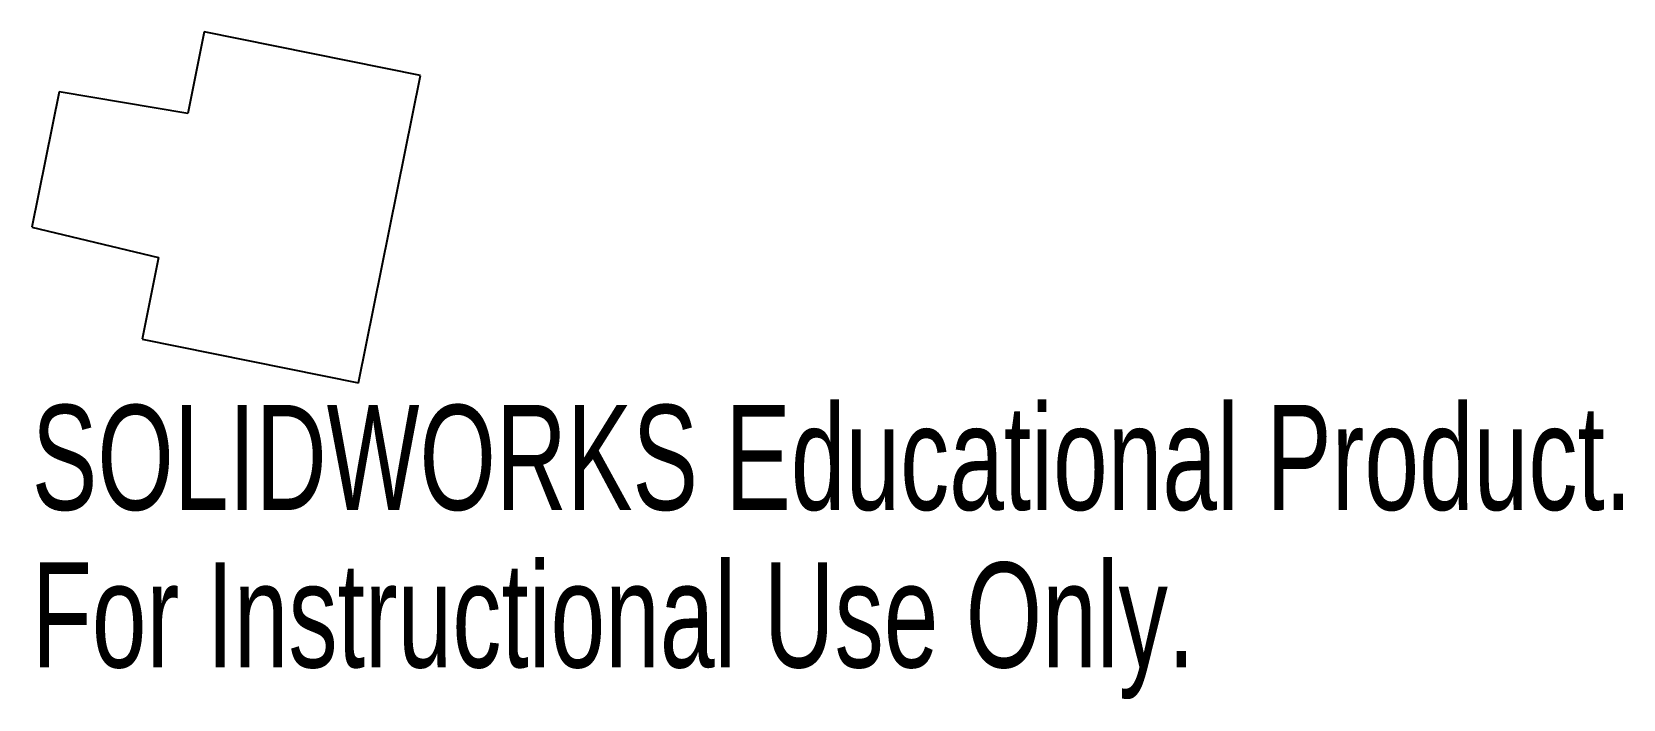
# Model space of a CAD drawing. Header units: inches. Extents: x -1.04 to 1.84, y 5.35 to 6.56.
import ezdxf

# ---------------------------------------------------------------- set-up
doc = ezdxf.new("R2010")
doc.units = ezdxf.units.IN
doc.header["$MEASUREMENT"] = 0
doc.styles.add('SLDTEXTSTYLE0', font='TXT', dxfattribs={"width": 0.7})

msp = doc.modelspace()

# ---------------------------------------------------------------- linework, layer by layer
at = {"color": 7, "linetype": 'Continuous', "lineweight": 25}
for p, q in [((-0.7316, 6.5622), (-0.7615, 6.4145)), ((-0.3395, 6.4829), (-0.7316, 6.5622)), ((-0.452, 5.9264), (-0.3395, 6.4829)), ((-0.9946, 6.4532), (-1.0442, 6.2082)), ((-0.7615, 6.4145), (-0.9946, 6.4532)), ((-1.0442, 6.2082), (-0.8143, 6.1533)), ((-0.8143, 6.1533), (-0.8441, 6.0056)), ((-0.8441, 6.0056), (-0.452, 5.9264))]:
    msp.add_line(p, q, dxfattribs=at)

# ---------------------------------------------------------------- texts
at = {"color": 7, "linetype": 'Continuous', "char_height": 0.1903, "attachment_point": 1, "style": 'SLDTEXTSTYLE0'}
for s, insert in [('SOLIDWORKS Educational Product.', (-1.0442, 5.8862)), ('For Instructional Use Only.', (-1.0442, 5.6008))]:
    msp.add_mtext(s, dxfattribs=dict(at, insert=insert))

doc.saveas('drawing.dxf')
